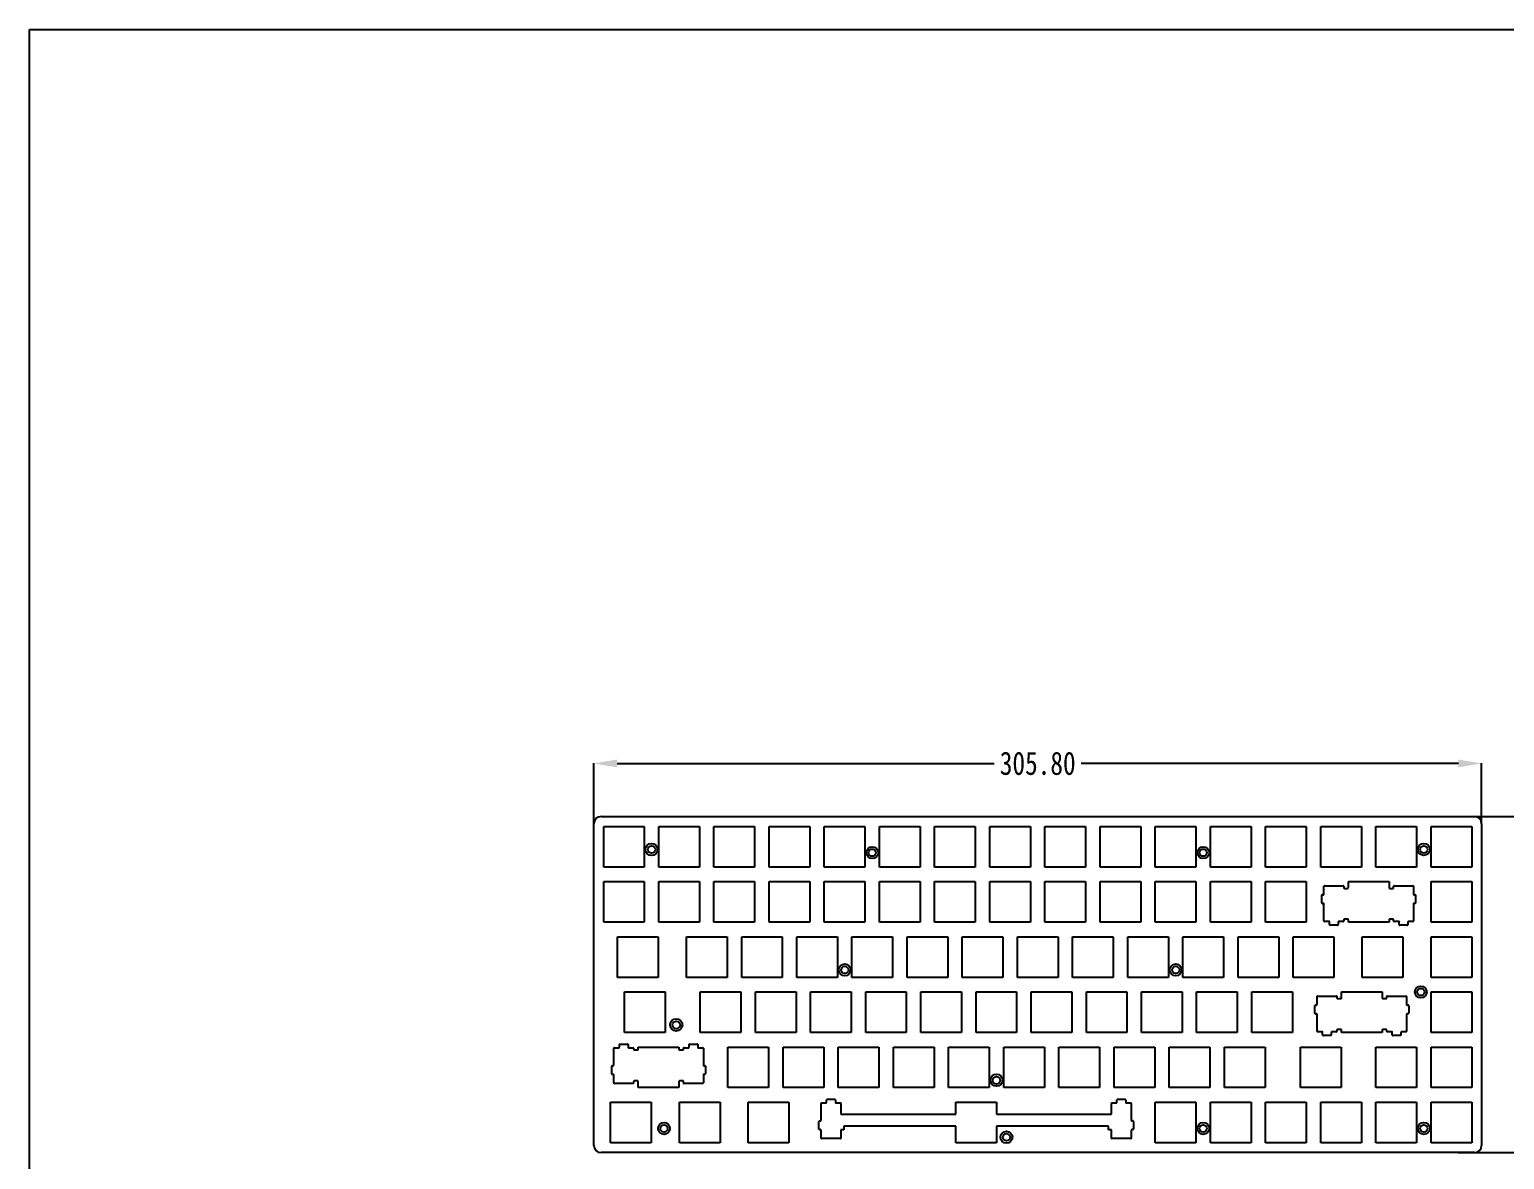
# Model space of a CAD drawing. Header units: inches. Extents: x -7 to 781, y -106 to 681.
# Drawn here: x -7 to 501, y 292 to 681 of the extents above; entities that cross this region are included whole.
import ezdxf

# ---------------------------------------------------------------- set-up
doc = ezdxf.new("R2010")
doc.units = ezdxf.units.IN
doc.header["$LTSCALE"] = 51.326917
doc.header["$MEASUREMENT"] = 0
doc.header["$PDMODE"] = 3
doc.header["$PDSIZE"] = 0.3125
doc.layers.get('0').update_dxf_attribs({"linetype": 'CONTINUOUS'})
doc.layers.get('Defpoints').update_dxf_attribs({"linetype": 'CONTINUOUS'})
doc.styles.get("Standard").update_dxf_attribs({"font": 'txt', "width": 0.8})
doc.dimstyles.get("Standard").update_dxf_attribs({"dimtxt": 0.15625, "dimasz": 0.1875, "dimexe": 0.125, "dimexo": 0.0625, "dimgap": 0.09, "dimtad": 0, "dimtih": 1, "dimtoh": 1, "dimzin": 4, "dimdsep": 46, "dimtxsty": 'Standard', "dimblk": '_FILLED', "dimblk1": '_FILLED', "dimblk2": '_FILLED', "dimcen": 0.09, "dimazin": 1, "dimtp": 0.01, "dimtm": 0.01, "dimtfac": 1, "dimtofl": 0, "dimtmove": 0, "dimatfit": 3, "dimldrblk": '_FILLED', "dimfxl": 1, "dimtolj": 1, "dimtzin": 4, "dimarcsym": 0})

# ---------------------------------------------------------------- blocks, each defined once
blk = doc.blocks.new('_FILLED')
at = {"color": 0, "linetype": 'ByBlock'}
blk.add_solid([(0, 0), (-1, 0.167), (-1, -0.167)], dxfattribs=at)
blk = doc.blocks.new('*D1')
at = {"color": 0, "lineweight": -2, "transparency": 16777216}
for p, q in [((483.19, 410.26), (523.32, 410.26)), ((485.31, 294.46), (523.32, 294.46))]:
    blk.add_line(p, q, dxfattribs=at)
at = {"color": 3, "lineweight": -2, "transparency": 16777216}
for p, q in [((523.2, 402.26), (523.2, 356.45)), ((523.2, 302.46), (523.2, 348.27))]:
    blk.add_line(p, q, dxfattribs=at)
at = {"layer": 'Defpoints', "color": 0, "transparency": 16777216}
for p in [(483.13, 410.26), (485.25, 294.46), (523.2, 294.46)]:
    blk.add_point(p, dxfattribs=at)
at = {"color": 3, "lineweight": -2, "transparency": 16777216, "xscale": 8, "yscale": 8, "zscale": 8}
for p, rotation in [((523.2, 410.26), 90), ((523.2, 294.46), 270)]:
    blk.add_blockref('_FILLED', p, dxfattribs=dict(at, rotation=rotation))
at = {"color": 3, "transparency": 16777216, "insert": (523.2, 352.36), "char_height": 8, "attachment_point": 5}
blk.add_mtext('\\A1;115.80', dxfattribs=at)
blk = doc.blocks.new('*D2')
at = {"color": 0, "lineweight": -2, "transparency": 16777216}
for p, q in [((187.65, 406.92), (187.65, 428.67)), ((493.45, 407.83), (493.45, 428.67))]:
    blk.add_line(p, q, dxfattribs=at)
at = {"color": 3, "lineweight": -2, "transparency": 16777216}
for p, q in [((195.65, 428.55), (325.53, 428.55)), ((485.45, 428.55), (355.57, 428.55))]:
    blk.add_line(p, q, dxfattribs=at)
at = {"layer": 'Defpoints', "color": 0, "transparency": 16777216}
for p in [(493.45, 428.55), (187.65, 406.86), (493.45, 407.77)]:
    blk.add_point(p, dxfattribs=at)
at = {"color": 3, "lineweight": -2, "transparency": 16777216, "xscale": 8, "yscale": 8, "zscale": 8, "rotation": 180}
blk.add_blockref('_FILLED', (187.65, 428.55), dxfattribs=at)
at = {"color": 3, "lineweight": -2, "transparency": 16777216, "xscale": 8, "yscale": 8, "zscale": 8}
blk.add_blockref('_FILLED', (493.45, 428.55), dxfattribs=at)
at = {"color": 3, "transparency": 16777216, "insert": (340.55, 428.55), "char_height": 8, "attachment_point": 5}
blk.add_mtext('\\A1;305.80', dxfattribs=at)

msp = doc.modelspace()

# ---------------------------------------------------------------- linework, layer by layer
at = {"color": 7, "linetype": 'Continuous'}
for p, q in [((-6.712, -105.989), (-6.712, 681.413)), ((-6.712, 681.413), (780.689, 681.413)), ((187.651, 296.962), (187.651, 407.762)), ((190.151, 410.262), (490.951, 410.262)), ((191.051, 392.862), (191.051, 406.862)), ((191.051, 406.862), (205.051, 406.862)), ((205.051, 406.862), (205.051, 392.862)), ((210.051, 392.862), (210.051, 406.862)), ((210.051, 406.862), (224.051, 406.862)), ((224.051, 406.862), (224.051, 392.862)), ((229.051, 392.862), (229.051, 406.862)), ((229.051, 406.862), (243.051, 406.862)), ((243.051, 406.862), (243.051, 392.862)), ((248.051, 392.862), (248.051, 406.862)), ((248.051, 406.862), (262.051, 406.862)), ((262.051, 406.862), (262.051, 392.862)), ((267.051, 392.862), (267.051, 406.862)), ((267.051, 406.862), (281.051, 406.862)), ((281.051, 406.862), (281.051, 392.862)), ((286.051, 392.862), (286.051, 406.862)), ((286.051, 406.862), (300.051, 406.862)), ((300.051, 406.862), (300.051, 392.862)), ((305.051, 392.862), (305.051, 406.862)), ((305.051, 406.862), (319.051, 406.862)), ((319.051, 406.862), (319.051, 392.862)), ((324.051, 392.862), (324.051, 406.862)), ((324.051, 406.862), (338.051, 406.862)), ((338.051, 406.862), (338.051, 392.862)), ((343.051, 392.862), (343.051, 406.862)), ((343.051, 406.862), (357.051, 406.862)), ((357.051, 406.862), (357.051, 392.862)), ((362.051, 392.862), (362.051, 406.862)), ((362.051, 406.862), (376.051, 406.862)), ((376.051, 406.862), (376.051, 392.862)), ((381.051, 392.862), (381.051, 406.862)), ((381.051, 406.862), (395.051, 406.862)), ((395.051, 406.862), (395.051, 392.862)), ((400.051, 406.862), (414.051, 406.862)), ((400.051, 392.862), (400.051, 406.862)), ((414.051, 406.862), (414.051, 392.862)), ((419.051, 406.862), (433.051, 406.862)), ((419.051, 392.862), (419.051, 406.862)), ((433.051, 406.862), (433.051, 392.862)), ((438.051, 406.862), (452.051, 406.862)), ((438.051, 392.862), (438.051, 406.862)), ((452.051, 406.862), (452.051, 392.862)), ((457.051, 406.862), (471.051, 406.862)), ((457.051, 392.862), (457.051, 406.862)), ((471.051, 406.862), (471.051, 392.862)), ((476.051, 406.862), (490.051, 406.862)), ((476.051, 392.862), (476.051, 406.862)), ((490.051, 406.862), (490.051, 392.862)), ((493.451, 407.762), (493.451, 296.962)), ((205.051, 392.862), (191.051, 392.862)), ((224.051, 392.862), (210.051, 392.862)), ((243.051, 392.862), (229.051, 392.862)), ((262.051, 392.862), (248.051, 392.862)), ((281.051, 392.862), (267.051, 392.862)), ((300.051, 392.862), (286.051, 392.862)), ((319.051, 392.862), (305.051, 392.862)), ((338.051, 392.862), (324.051, 392.862)), ((357.051, 392.862), (343.051, 392.862)), ((376.051, 392.862), (362.051, 392.862)), ((395.051, 392.862), (381.051, 392.862)), ((414.051, 392.862), (400.051, 392.862)), ((433.051, 392.862), (419.051, 392.862)), ((452.051, 392.862), (438.051, 392.862)), ((471.051, 392.862), (457.051, 392.862)), ((490.051, 392.862), (476.051, 392.862)), ((191.051, 373.862), (191.051, 387.862)), ((191.051, 387.862), (205.051, 387.862)), ((205.051, 387.862), (205.051, 373.862)), ((210.051, 373.862), (210.051, 387.862)), ((210.051, 387.862), (224.051, 387.862)), ((224.051, 387.862), (224.051, 373.862)), ((229.051, 373.862), (229.051, 387.862)), ((229.051, 387.862), (243.051, 387.862)), ((243.051, 387.862), (243.051, 373.862)), ((248.051, 373.862), (248.051, 387.862)), ((248.051, 387.862), (262.051, 387.862)), ((262.051, 387.862), (262.051, 373.862)), ((267.051, 373.862), (267.051, 387.862)), ((267.051, 387.862), (281.051, 387.862)), ((281.051, 387.862), (281.051, 373.862)), ((286.051, 373.862), (286.051, 387.862)), ((286.051, 387.862), (300.051, 387.862)), ((300.051, 387.862), (300.051, 373.862)), ((305.051, 373.862), (305.051, 387.862)), ((305.051, 387.862), (319.051, 387.862)), ((319.051, 387.862), (319.051, 373.862)), ((324.051, 373.862), (324.051, 387.862)), ((324.051, 387.862), (338.051, 387.862)), ((338.051, 387.862), (338.051, 373.862)), ((343.051, 373.862), (343.051, 387.862)), ((343.051, 387.862), (357.051, 387.862)), ((357.051, 387.862), (357.051, 373.862)), ((362.051, 373.862), (362.051, 387.862)), ((362.051, 387.862), (376.051, 387.862)), ((376.051, 387.862), (376.051, 373.862)), ((381.051, 373.862), (381.051, 387.862)), ((381.051, 387.862), (395.051, 387.862)), ((395.051, 387.862), (395.051, 373.862)), ((400.051, 387.862), (414.051, 387.862)), ((400.051, 373.862), (400.051, 387.862)), ((414.051, 387.862), (414.051, 373.862)), ((419.051, 387.862), (433.051, 387.862)), ((419.051, 373.862), (419.051, 387.862)), ((433.051, 387.862), (433.051, 373.862)), ((439.126, 383.517), (439.126, 386.217)), ((439.326, 386.417), (445.776, 386.417)), ((445.976, 386.217), (445.976, 385.717)), ((447.551, 387.862), (461.551, 387.862)), ((447.551, 385.817), (447.551, 387.862)), ((461.551, 387.862), (461.551, 385.817)), ((463.126, 385.717), (463.126, 386.217)), ((463.326, 386.417), (469.776, 386.417)), ((469.976, 386.217), (469.976, 383.517)), ((476.051, 387.862), (490.051, 387.862)), ((476.051, 373.862), (476.051, 387.862)), ((490.051, 387.862), (490.051, 373.862)), ((438.401, 380.507), (438.401, 383.117)), ((438.601, 383.317), (438.926, 383.317)), ((446.176, 385.517), (447.251, 385.517)), ((461.851, 385.517), (462.926, 385.517)), ((470.176, 383.317), (470.501, 383.317)), ((470.701, 383.117), (470.701, 380.507)), ((438.926, 380.307), (438.601, 380.307)), ((439.126, 374.307), (439.126, 380.107)), ((469.976, 380.107), (469.976, 374.307)), ((470.501, 380.307), (470.176, 380.307)), ((205.051, 373.862), (191.051, 373.862)), ((224.051, 373.862), (210.051, 373.862)), ((243.051, 373.862), (229.051, 373.862)), ((262.051, 373.862), (248.051, 373.862)), ((281.051, 373.862), (267.051, 373.862)), ((300.051, 373.862), (286.051, 373.862)), ((319.051, 373.862), (305.051, 373.862)), ((338.051, 373.862), (324.051, 373.862)), ((357.051, 373.862), (343.051, 373.862)), ((376.051, 373.862), (362.051, 373.862)), ((395.051, 373.862), (381.051, 373.862)), ((414.051, 373.862), (400.051, 373.862)), ((433.051, 373.862), (419.051, 373.862)), ((440.851, 374.107), (439.326, 374.107)), ((441.051, 373.057), (441.051, 373.907)), ((443.851, 372.857), (441.251, 372.857)), ((444.051, 373.907), (444.051, 373.057)), ((445.776, 374.107), (444.251, 374.107)), ((445.976, 374.662), (445.976, 374.307)), ((447.351, 374.862), (446.176, 374.862)), ((447.551, 373.862), (447.551, 374.662)), ((461.551, 373.862), (447.551, 373.862)), ((461.551, 374.662), (461.551, 373.862)), ((462.926, 374.862), (461.751, 374.862)), ((463.126, 374.307), (463.126, 374.662)), ((464.851, 374.107), (463.326, 374.107)), ((465.051, 373.057), (465.051, 373.907)), ((467.851, 372.857), (465.251, 372.857)), ((468.051, 373.907), (468.051, 373.057)), ((469.776, 374.107), (468.251, 374.107)), ((490.051, 373.862), (476.051, 373.862)), ((195.816, 354.862), (195.816, 368.862)), ((195.816, 368.862), (209.816, 368.862)), ((209.816, 368.862), (209.816, 354.862)), ((219.581, 354.862), (219.581, 368.862)), ((219.581, 368.862), (233.581, 368.862)), ((233.581, 368.862), (233.581, 354.862)), ((238.581, 354.862), (238.581, 368.862)), ((238.581, 368.862), (252.581, 368.862)), ((252.581, 368.862), (252.581, 354.862)), ((257.581, 354.862), (257.581, 368.862)), ((257.581, 368.862), (271.581, 368.862)), ((271.581, 368.862), (271.581, 354.862)), ((276.581, 354.862), (276.581, 368.862)), ((276.581, 368.862), (290.581, 368.862)), ((290.581, 368.862), (290.581, 354.862)), ((295.581, 354.862), (295.581, 368.862)), ((295.581, 368.862), (309.581, 368.862)), ((309.581, 368.862), (309.581, 354.862)), ((314.581, 354.862), (314.581, 368.862)), ((314.581, 368.862), (328.581, 368.862)), ((328.581, 368.862), (328.581, 354.862)), ((333.581, 354.862), (333.581, 368.862)), ((333.581, 368.862), (347.581, 368.862)), ((347.581, 368.862), (347.581, 354.862)), ((352.581, 354.862), (352.581, 368.862)), ((352.581, 368.862), (366.581, 368.862)), ((366.581, 368.862), (366.581, 354.862)), ((371.581, 368.862), (385.581, 368.862)), ((371.581, 354.862), (371.581, 368.862)), ((385.581, 368.862), (385.581, 354.862)), ((390.581, 368.862), (404.581, 368.862)), ((390.581, 354.862), (390.581, 368.862)), ((404.581, 368.862), (404.581, 354.862)), ((409.581, 368.862), (423.581, 368.862)), ((409.581, 354.862), (409.581, 368.862)), ((423.581, 368.862), (423.581, 354.862)), ((428.581, 368.862), (442.581, 368.862)), ((428.581, 354.862), (428.581, 368.862)), ((442.581, 368.862), (442.581, 354.862)), ((452.311, 368.862), (466.311, 368.862)), ((452.311, 354.862), (452.311, 368.862)), ((466.311, 368.862), (466.311, 354.862)), ((476.051, 368.862), (490.051, 368.862)), ((476.051, 354.862), (476.051, 368.862)), ((490.051, 368.862), (490.051, 354.862)), ((209.816, 354.862), (195.816, 354.862)), ((233.581, 354.862), (219.581, 354.862)), ((252.581, 354.862), (238.581, 354.862)), ((271.581, 354.862), (257.581, 354.862)), ((290.581, 354.862), (276.581, 354.862)), ((309.581, 354.862), (295.581, 354.862)), ((328.581, 354.862), (314.581, 354.862)), ((347.581, 354.862), (333.581, 354.862)), ((366.581, 354.862), (352.581, 354.862)), ((385.581, 354.862), (371.581, 354.862)), ((404.581, 354.862), (390.581, 354.862)), ((423.581, 354.862), (409.581, 354.862)), ((442.581, 354.862), (428.581, 354.862)), ((466.311, 354.862), (452.311, 354.862)), ((490.051, 354.862), (476.051, 354.862)), ((198.196, 335.862), (198.196, 349.862)), ((198.196, 349.862), (212.196, 349.862)), ((212.196, 349.862), (212.196, 335.862)), ((224.296, 335.862), (224.296, 349.862)), ((224.296, 349.862), (238.296, 349.862)), ((238.296, 349.862), (238.296, 335.862)), ((243.296, 335.862), (243.296, 349.862)), ((243.296, 349.862), (257.296, 349.862)), ((257.296, 349.862), (257.296, 335.862)), ((262.296, 335.862), (262.296, 349.862)), ((262.296, 349.862), (276.296, 349.862)), ((276.296, 349.862), (276.296, 335.862)), ((281.296, 335.862), (281.296, 349.862)), ((281.296, 349.862), (295.296, 349.862)), ((295.296, 349.862), (295.296, 335.862)), ((300.296, 335.862), (300.296, 349.862)), ((300.296, 349.862), (314.296, 349.862)), ((314.296, 349.862), (314.296, 335.862)), ((319.296, 335.862), (319.296, 349.862)), ((319.296, 349.862), (333.296, 349.862)), ((333.296, 349.862), (333.296, 335.862)), ((338.296, 335.862), (338.296, 349.862)), ((338.296, 349.862), (352.296, 349.862)), ((352.296, 349.862), (352.296, 335.862)), ((357.296, 349.862), (371.296, 349.862)), ((357.296, 335.862), (357.296, 349.862)), ((371.296, 349.862), (371.296, 335.862)), ((376.296, 349.862), (390.296, 349.862)), ((376.296, 335.862), (376.296, 349.862)), ((390.296, 349.862), (390.296, 335.862)), ((395.296, 349.862), (409.296, 349.862)), ((395.296, 335.862), (395.296, 349.862)), ((409.296, 349.862), (409.296, 335.862)), ((414.296, 349.862), (428.296, 349.862)), ((414.296, 335.862), (414.296, 349.862)), ((428.296, 349.862), (428.296, 335.862)), ((436.748, 345.517), (436.749, 348.217)), ((436.949, 348.417), (443.399, 348.417)), ((443.599, 348.217), (443.599, 347.717)), ((443.799, 347.517), (444.874, 347.517)), ((445.174, 349.862), (459.174, 349.862)), ((445.174, 347.817), (445.174, 349.862)), ((459.174, 349.862), (459.174, 347.817)), ((459.474, 347.517), (460.549, 347.517)), ((460.749, 347.717), (460.749, 348.217)), ((460.949, 348.417), (467.399, 348.417)), ((467.599, 348.217), (467.599, 345.517)), ((476.051, 349.862), (490.051, 349.862)), ((476.051, 335.862), (476.051, 349.862)), ((490.051, 349.862), (490.051, 335.862)), ((436.024, 342.507), (436.024, 345.117)), ((436.224, 345.317), (436.548, 345.317)), ((436.549, 342.307), (436.224, 342.307)), ((436.749, 336.307), (436.749, 342.107)), ((467.599, 342.107), (467.599, 336.307)), ((467.799, 345.317), (468.124, 345.317)), ((468.124, 342.307), (467.799, 342.307)), ((468.324, 345.117), (468.324, 342.507)), ((212.196, 335.862), (198.196, 335.862)), ((238.296, 335.862), (224.296, 335.862)), ((257.296, 335.862), (243.296, 335.862)), ((276.296, 335.862), (262.296, 335.862)), ((295.296, 335.862), (281.296, 335.862)), ((314.296, 335.862), (300.296, 335.862)), ((333.296, 335.862), (319.296, 335.862)), ((352.296, 335.862), (338.296, 335.862)), ((371.296, 335.862), (357.296, 335.862)), ((390.296, 335.862), (376.296, 335.862)), ((409.296, 335.862), (395.296, 335.862)), ((428.296, 335.862), (414.296, 335.862)), ((438.474, 336.107), (436.949, 336.107)), ((438.674, 335.057), (438.674, 335.907)), ((441.674, 335.907), (441.674, 335.057)), ((443.399, 336.107), (441.874, 336.107)), ((443.599, 336.662), (443.599, 336.307)), ((444.974, 336.862), (443.799, 336.862)), ((445.174, 335.862), (445.174, 336.662)), ((459.174, 335.862), (445.174, 335.862)), ((459.174, 336.662), (459.174, 335.862)), ((460.549, 336.862), (459.374, 336.862)), ((460.749, 336.307), (460.749, 336.662)), ((462.474, 336.107), (460.949, 336.107)), ((462.674, 335.057), (462.674, 335.907)), ((465.674, 335.907), (465.674, 335.057)), ((467.399, 336.107), (465.874, 336.107)), ((490.051, 335.862), (476.051, 335.862)), ((194.531, 324.617), (194.531, 330.417)), ((194.731, 330.617), (196.256, 330.617)), ((196.456, 330.817), (196.456, 331.667)), ((196.656, 331.867), (199.256, 331.867)), ((199.456, 331.667), (199.456, 330.817)), ((199.656, 330.617), (201.181, 330.617)), ((201.381, 330.417), (201.381, 330.062)), ((202.956, 330.062), (202.956, 330.862)), ((202.956, 330.862), (216.956, 330.862)), ((216.956, 330.862), (216.956, 330.062)), ((218.531, 330.062), (218.531, 330.417)), ((218.731, 330.617), (220.256, 330.617)), ((220.456, 330.817), (220.456, 331.667)), ((220.656, 331.867), (223.256, 331.867)), ((223.456, 331.667), (223.456, 330.817)), ((223.656, 330.617), (225.181, 330.617)), ((225.381, 330.417), (225.381, 324.617)), ((233.846, 316.862), (233.846, 330.862)), ((233.846, 330.862), (247.846, 330.862)), ((247.846, 330.862), (247.846, 316.862)), ((252.846, 316.862), (252.846, 330.862)), ((252.846, 330.862), (266.846, 330.862)), ((266.846, 330.862), (266.846, 316.862)), ((271.846, 316.862), (271.846, 330.862)), ((271.846, 330.862), (285.846, 330.862)), ((285.846, 330.862), (285.846, 316.862)), ((290.846, 316.862), (290.846, 330.862)), ((290.846, 330.862), (304.846, 330.862)), ((304.846, 330.862), (304.846, 316.862)), ((309.846, 316.862), (309.846, 330.862)), ((309.846, 330.862), (323.846, 330.862)), ((323.846, 330.862), (323.846, 316.862)), ((328.846, 330.862), (342.846, 330.862)), ((328.846, 316.862), (328.846, 330.862)), ((342.846, 330.862), (342.846, 316.862)), ((347.846, 330.862), (361.846, 330.862)), ((347.846, 316.862), (347.846, 330.862)), ((361.846, 330.862), (361.846, 316.862)), ((366.846, 330.862), (380.846, 330.862)), ((366.846, 316.862), (366.846, 330.862)), ((380.846, 330.862), (380.846, 316.862)), ((385.846, 330.862), (399.846, 330.862)), ((385.846, 316.862), (385.846, 330.862)), ((399.846, 330.862), (399.846, 316.862)), ((404.846, 330.862), (418.846, 330.862)), ((404.846, 316.862), (404.846, 330.862)), ((418.846, 330.862), (418.846, 316.862)), ((431.021, 330.862), (445.021, 330.862)), ((431.021, 316.862), (431.021, 330.862)), ((441.474, 334.857), (438.874, 334.857)), ((445.021, 330.862), (445.021, 316.862)), ((457.051, 330.862), (471.051, 330.862)), ((457.051, 316.862), (457.051, 330.862)), ((465.474, 334.857), (462.874, 334.857)), ((471.051, 330.862), (471.051, 316.862)), ((476.051, 330.862), (490.051, 330.862)), ((476.051, 316.862), (476.051, 330.862)), ((490.051, 330.862), (490.051, 316.862)), ((201.581, 329.862), (202.756, 329.862)), ((217.156, 329.862), (218.331, 329.862)), ((193.806, 321.607), (193.806, 324.217)), ((194.006, 324.417), (194.331, 324.417)), ((194.331, 321.407), (194.006, 321.407)), ((194.531, 318.507), (194.531, 321.207)), ((225.382, 321.207), (225.381, 318.507)), ((225.581, 324.417), (225.906, 324.417)), ((225.906, 321.407), (225.582, 321.407)), ((226.106, 324.217), (226.106, 321.607)), ((201.181, 318.307), (194.731, 318.307)), ((201.381, 319.007), (201.381, 318.507)), ((202.656, 319.207), (201.581, 319.207)), ((202.956, 316.862), (202.956, 318.907)), ((216.956, 316.862), (202.956, 316.862)), ((216.956, 318.907), (216.956, 316.862)), ((218.331, 319.207), (217.256, 319.207)), ((218.531, 318.507), (218.531, 319.007)), ((225.181, 318.307), (218.731, 318.307)), ((247.846, 316.862), (233.846, 316.862)), ((266.846, 316.862), (252.846, 316.862)), ((285.846, 316.862), (271.846, 316.862)), ((304.846, 316.862), (290.846, 316.862)), ((323.846, 316.862), (309.846, 316.862)), ((342.846, 316.862), (328.846, 316.862)), ((361.846, 316.862), (347.846, 316.862)), ((380.846, 316.862), (366.846, 316.862)), ((399.846, 316.862), (385.846, 316.862)), ((418.846, 316.862), (404.846, 316.862)), ((445.021, 316.862), (431.021, 316.862)), ((471.051, 316.862), (457.051, 316.862)), ((490.051, 316.862), (476.051, 316.862)), ((193.431, 297.862), (193.431, 311.862)), ((193.431, 311.862), (207.431, 311.862)), ((207.431, 311.862), (207.431, 297.862)), ((217.141, 297.862), (217.141, 311.862)), ((217.141, 311.862), (231.141, 311.862)), ((231.141, 311.862), (231.141, 297.862)), ((240.851, 297.862), (240.851, 311.862)), ((240.851, 311.862), (254.851, 311.862)), ((254.851, 311.862), (254.851, 297.862)), ((265.921, 305.617), (265.921, 311.417)), ((266.121, 311.617), (267.646, 311.617)), ((267.846, 311.817), (267.846, 312.667)), ((268.046, 312.867), (270.646, 312.867)), ((270.846, 312.667), (270.846, 311.817)), ((271.046, 311.617), (272.571, 311.617)), ((272.771, 311.417), (272.771, 307.762)), ((312.346, 311.862), (326.346, 311.862)), ((312.346, 307.762), (312.346, 311.862)), ((326.346, 311.862), (326.346, 307.762)), ((365.921, 307.762), (365.921, 311.417)), ((366.121, 311.617), (367.646, 311.617)), ((367.846, 311.817), (367.846, 312.667)), ((368.046, 312.867), (370.646, 312.867)), ((370.846, 312.667), (370.846, 311.817)), ((371.046, 311.617), (372.571, 311.617)), ((372.771, 311.417), (372.771, 305.617)), ((381.051, 311.862), (395.051, 311.862)), ((381.051, 297.862), (381.051, 311.862)), ((395.051, 311.862), (395.051, 297.862)), ((400.051, 311.862), (414.051, 311.862)), ((400.051, 297.862), (400.051, 311.862)), ((414.051, 311.862), (414.051, 297.862)), ((419.051, 311.862), (433.051, 311.862)), ((419.051, 297.862), (419.051, 311.862)), ((433.051, 311.862), (433.051, 297.862)), ((438.051, 311.862), (452.051, 311.862)), ((438.051, 297.862), (438.051, 311.862)), ((452.051, 311.862), (452.051, 297.862)), ((457.051, 311.862), (471.051, 311.862)), ((457.051, 297.862), (457.051, 311.862)), ((471.051, 311.862), (471.051, 297.862)), ((476.051, 311.862), (490.051, 311.862)), ((476.051, 297.862), (476.051, 311.862)), ((490.051, 311.862), (490.051, 297.862)), ((265.196, 302.607), (265.196, 305.217)), ((265.396, 305.417), (265.721, 305.417)), ((272.771, 307.762), (312.346, 307.762)), ((326.346, 307.762), (365.921, 307.762)), ((372.971, 305.417), (373.296, 305.417)), ((373.496, 305.217), (373.496, 302.607)), ((265.721, 302.407), (265.396, 302.407)), ((265.921, 299.507), (265.921, 302.207)), ((272.772, 302.362), (272.771, 299.507)), ((273.772, 302.362), (272.772, 302.362)), ((273.772, 303.562), (273.772, 302.362)), ((312.346, 303.562), (273.772, 303.562)), ((312.346, 297.862), (312.346, 303.562)), ((364.921, 303.562), (326.346, 303.562)), ((326.346, 303.562), (326.346, 297.862)), ((364.921, 302.362), (364.921, 303.562)), ((365.921, 302.362), (364.921, 302.362)), ((365.921, 299.507), (365.921, 302.362)), ((372.772, 302.207), (372.771, 299.507)), ((373.296, 302.407), (372.972, 302.407)), ((207.431, 297.862), (193.431, 297.862)), ((231.141, 297.862), (217.141, 297.862)), ((254.851, 297.862), (240.851, 297.862)), ((272.571, 299.307), (266.121, 299.307)), ((326.346, 297.862), (312.346, 297.862)), ((372.571, 299.307), (366.121, 299.307)), ((395.051, 297.862), (381.051, 297.862)), ((414.051, 297.862), (400.051, 297.862)), ((433.051, 297.862), (419.051, 297.862)), ((452.051, 297.862), (438.051, 297.862)), ((471.051, 297.862), (457.051, 297.862)), ((490.051, 297.862), (476.051, 297.862)), ((490.951, 294.462), (190.151, 294.462))]:
    msp.add_line(p, q, dxfattribs=at)
for centre, radius in [((207.551, 398.912), 2.1), ((207.551, 398.912), 1.3), ((283.551, 397.812), 2.05), ((283.551, 397.812), 1.25), ((397.551, 397.812), 2.05), ((397.551, 397.812), 1.25), ((473.551, 398.912), 2.05), ((473.551, 398.912), 1.25), ((274.081, 357.412), 2.05), ((274.081, 357.412), 1.25), ((388.081, 357.412), 2.05), ((388.081, 357.412), 1.25), ((472.511, 349.812), 2.05), ((472.511, 349.812), 1.25), ((216.051, 338.462), 2.1), ((216.051, 338.462), 1.3), ((326.346, 319.412), 2.1), ((326.346, 319.412), 1.3), ((211.831, 302.812), 2.05), ((397.551, 302.812), 2.05), ((473.551, 302.812), 2.05), ((211.831, 302.812), 1.25), ((329.771, 299.762), 2.05), ((329.771, 299.762), 1.25), ((397.551, 302.812), 1.25), ((473.551, 302.812), 1.25)]:
    msp.add_circle(centre, radius, dxfattribs=at)
for centre, radius, start, end in [((190.151, 407.762), 2.5, 90, 180), ((490.951, 407.762), 2.5, 0, 90), ((439.326, 386.217), 0.2, 90, 179.99108), ((445.776, 386.217), 0.2, 360, 90), ((463.326, 386.217), 0.2, 90, 180), ((469.776, 386.217), 0.2, 359.99999, 90), ((438.601, 383.117), 0.2, 90, 180), ((438.926, 383.517), 0.2, 269.99999, 359.99109), ((446.176, 385.717), 0.2, 180, 270.00001), ((447.251, 385.817), 0.3, 269.99999, 0), ((461.851, 385.817), 0.3, 180, 270.00001), ((462.926, 385.717), 0.2, 269.99999, 360), ((470.176, 383.517), 0.2, 180, 270.00001), ((470.501, 383.117), 0.2, 0, 90), ((438.601, 380.507), 0.2, 179.99999, 270.00001), ((438.926, 380.107), 0.2, 360, 90), ((470.176, 380.107), 0.2, 90, 180), ((470.501, 380.507), 0.2, 269.99999, 360), ((439.326, 374.307), 0.2, 180, 270.00001), ((440.851, 373.907), 0.2, 360, 90), ((441.251, 373.057), 0.2, 179.99999, 270.00001), ((443.851, 373.057), 0.2, 269.99999, 360), ((444.251, 373.907), 0.2, 90, 180.00001), ((445.776, 374.307), 0.2, 269.99999, 0), ((446.176, 374.662), 0.2, 89.99999, 180.00001), ((447.351, 374.662), 0.2, 360, 90.00001), ((461.751, 374.662), 0.2, 89.99999, 180.00001), ((462.926, 374.662), 0.2, 0, 90.00001), ((463.326, 374.307), 0.2, 179.99999, 270.00001), ((464.851, 373.907), 0.2, 360, 90), ((465.251, 373.057), 0.2, 179.99999, 270.00001), ((467.851, 373.057), 0.2, 269.99999, 0), ((468.251, 373.907), 0.2, 90, 180.00001), ((469.776, 374.307), 0.2, 269.99999, 0), ((436.548, 345.517), 0.2, 269.99999, 359.99109), ((436.949, 348.217), 0.2, 90, 179.99108), ((443.399, 348.217), 0.2, 360, 90), ((443.799, 347.717), 0.2, 180, 270.00001), ((444.874, 347.817), 0.3, 269.99999, 0), ((459.474, 347.817), 0.3, 180, 270.00001), ((460.549, 347.717), 0.2, 269.99999, 0), ((460.949, 348.217), 0.2, 90, 180), ((467.399, 348.217), 0.2, 359.99999, 90), ((467.799, 345.517), 0.2, 180, 270.00001), ((436.224, 345.117), 0.2, 90, 180), ((436.224, 342.507), 0.2, 179.99999, 270.00001), ((436.549, 342.107), 0.2, 360, 90), ((467.799, 342.107), 0.2, 90, 180), ((468.124, 345.117), 0.2, 0, 90), ((468.124, 342.507), 0.2, 269.99999, 360), ((436.949, 336.307), 0.2, 180, 270.00001), ((438.474, 335.907), 0.2, 0, 90), ((441.874, 335.907), 0.2, 90, 180.00001), ((443.399, 336.307), 0.2, 269.99999, 0), ((443.799, 336.662), 0.2, 89.99999, 180.00001), ((444.974, 336.662), 0.2, 360, 90.00001), ((459.374, 336.662), 0.2, 89.99999, 180.00001), ((460.549, 336.662), 0.2, 360, 90.00001), ((460.949, 336.307), 0.2, 179.99999, 270.00001), ((462.474, 335.907), 0.2, 360, 90), ((465.874, 335.907), 0.2, 90, 180.00001), ((467.399, 336.307), 0.2, 269.99999, 0), ((194.731, 330.417), 0.2, 89.99999, 180), ((196.256, 330.817), 0.2, 270, 0.00001), ((196.656, 331.667), 0.2, 89.99999, 180), ((199.256, 331.667), 0.2, 359.99999, 90.00001), ((199.656, 330.817), 0.2, 180, 270), ((201.181, 330.417), 0.2, 359.99999, 90.00001), ((218.731, 330.417), 0.2, 89.99999, 180), ((220.256, 330.817), 0.2, 270, 0.00001), ((220.656, 331.667), 0.2, 89.99999, 180), ((223.256, 331.667), 0.2, 359.99999, 90.00001), ((223.656, 330.817), 0.2, 180, 270), ((225.181, 330.417), 0.2, 360, 90.00001), ((438.874, 335.057), 0.2, 179.99999, 270.00001), ((441.474, 335.057), 0.2, 269.99999, 0), ((462.874, 335.057), 0.2, 179.99999, 270.00001), ((465.474, 335.057), 0.2, 269.99999, 0), ((201.581, 330.062), 0.2, 180, 270.00001), ((202.756, 330.062), 0.2, 269.99999, 0.00001), ((217.156, 330.062), 0.2, 180, 270.00001), ((218.331, 330.062), 0.2, 269.99999, 0.00001), ((194.006, 324.217), 0.2, 89.99999, 180), ((194.006, 321.607), 0.2, 180, 270), ((194.331, 324.617), 0.2, 270, 0), ((194.331, 321.207), 0.2, 360, 90.00001), ((225.581, 324.617), 0.2, 180, 270), ((225.582, 321.207), 0.2, 89.99999, 179.99109), ((225.906, 324.217), 0.2, 359.99999, 90.00001), ((225.906, 321.607), 0.2, 270, 0), ((194.731, 318.507), 0.2, 179.99999, 270), ((201.181, 318.507), 0.2, 270, 0), ((201.581, 319.007), 0.2, 89.99999, 180), ((202.656, 318.907), 0.3, 0, 90.00001), ((217.256, 318.907), 0.3, 89.99999, 180), ((218.331, 319.007), 0.2, 360, 90.00001), ((218.731, 318.507), 0.2, 180, 270), ((225.181, 318.507), 0.2, 270, 359.99108), ((266.121, 311.417), 0.2, 90, 180), ((267.646, 311.817), 0.2, 269.99999, 0.00001), ((268.046, 312.667), 0.2, 90, 180), ((270.646, 312.667), 0.2, 359.99999, 90), ((271.046, 311.817), 0.2, 180, 270.00001), ((272.571, 311.417), 0.2, 0, 90), ((366.121, 311.417), 0.2, 90, 180), ((367.646, 311.817), 0.2, 269.99999, 0.00001), ((368.046, 312.667), 0.2, 90, 180), ((370.646, 312.667), 0.2, 359.99999, 90), ((371.046, 311.817), 0.2, 180, 270.00001), ((372.571, 311.417), 0.2, 359.99999, 90), ((265.396, 305.217), 0.2, 90, 180), ((265.721, 305.617), 0.2, 269.99999, 360), ((372.971, 305.617), 0.2, 180, 270.00001), ((373.296, 305.217), 0.2, 359.99999, 90), ((265.396, 302.607), 0.2, 180, 270.00001), ((265.721, 302.207), 0.2, 0, 90), ((372.972, 302.207), 0.2, 90, 179.99108), ((373.296, 302.607), 0.2, 269.99999, 0), ((190.151, 296.962), 2.5, 180, 270), ((266.121, 299.507), 0.2, 180, 270), ((272.571, 299.507), 0.2, 270, 359.99108), ((366.121, 299.507), 0.2, 179.99999, 270), ((372.571, 299.507), 0.2, 270, 359.99108), ((490.951, 296.962), 2.5, 270, 360)]:
    msp.add_arc(centre, radius, start, end, dxfattribs=at)

# ---------------------------------------------------------------- dimensions: what is measured, and where the dimension line sits
dim = msp.add_linear_dim(base=(493.451, 428.545), p1=(187.651, 406.862), p2=(493.451, 407.77), dimstyle='Standard', override={"dimtxt": 8, "dimasz": 8, "dimzin": 0, "dimcen": 8.39895, "dimclrd": 3, "dimclrt": 3, "dimadec": 0, "dimazin": 0, "dimtp": 0, "dimtm": 0, "dimtzin": 0})
dim.commit()
dim.dimension.update_dxf_attribs({"geometry": '*D2', "text_midpoint": (340.551, 428.545)})
dim = msp.add_linear_dim(base=(523.195, 294.462), p1=(483.132, 410.262), p2=(485.251, 294.462), angle=90, dimstyle='Standard', override={"dimtxt": 8, "dimasz": 8, "dimzin": 0, "dimcen": 8.39895, "dimclrd": 3, "dimclrt": 3, "dimadec": 0, "dimazin": 0, "dimtp": 0, "dimtm": 0, "dimtzin": 0})
dim.commit()
dim.dimension.update_dxf_attribs({"geometry": '*D1', "text_midpoint": (523.195, 352.362)})

doc.saveas('drawing.dxf')
